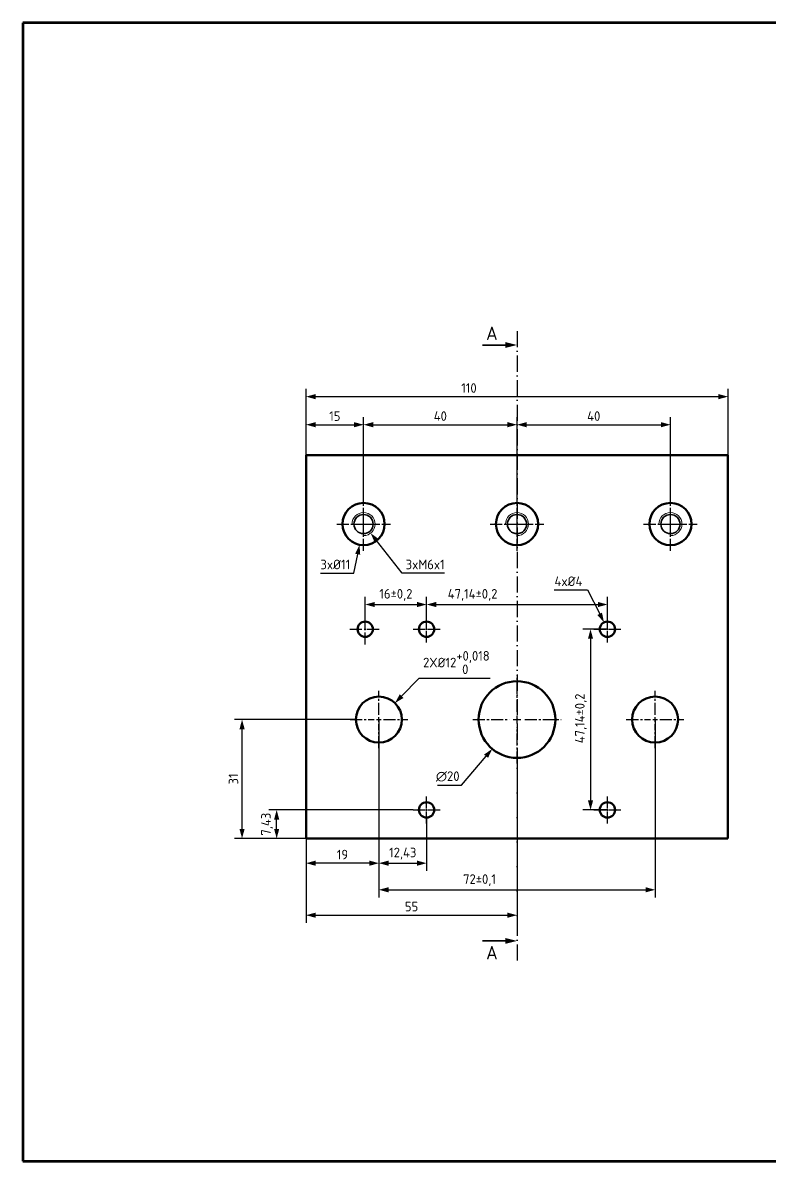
# Model space of a CAD drawing. Header units: millimetres. Extents: x -190 to 12889, y -227 to 3957.
# Drawn here: x 88.6 to 283.2, y 60.7 to 357.7 of the extents above; entities that cross this region are included whole.
import ezdxf

# ---------------------------------------------------------------- set-up
doc = ezdxf.new("R2010")
doc.units = ezdxf.units.MM
doc.header["$LTSCALE"] = 0.7
doc.header["$PDMODE"] = 35
doc.header["$PDSIZE"] = -4
for name, pattern in [('ACAD_ISO10W100', [18, 12, -3, 0, -3]), ('CENTER', [50.8, 31.75, -6.35, 6.35, -6.35]), ('CENTER2', [1.125, 0.75, -0.125, 0.125, -0.125])]:
    doc.linetypes.add(name, pattern=pattern)
doc.layers.get('0').update_dxf_attribs({"color": 255})
for name, color, linetype, lineweight in [('0.5', 7, 'Continuous', 50), ('1. Nét đâm', 7, 'Continuous', 35), ('AM_5', 10, 'Continuous', 25), ('AMC_Contour', 7, 'Continuous', 50), ('core', 4, 'Continuous', 9), ('DIM', 94, 'Continuous', 25), ('KHUNGBV', 5, 'Continuous', 70)]:
    doc.layers.add(name, color=color, linetype=linetype, lineweight=lineweight)
doc.layers.add('CENTER', color=10, linetype='CENTER')
doc.styles.add('TCVN-7284', font='tcvn+7284-2003r.ttf')
doc.dimstyles.new('TCVN_ISO-25_RadiusDia', dxfattribs={"dimtxt": 2.5, "dimasz": 2.5, "dimexe": 2, "dimexo": 0, "dimgap": 1, "dimtad": 1, "dimtoh": 1, "dimtxsty": 'TCVN-7284', "dimblk": 'Arrow', "dimcen": 0, "dimclrd": 256, "dimclre": 256, "dimclrt": 256, "dimadec": 0, "dimazin": 0, "dimtfac": 1, "dimtofl": 0, "dimtmove": 1, "dimatfit": 0, "dimldrblk": 'Arrow', "dimfxl": 1, "dimlwd": -1, "dimlwe": -1, "dimarcsym": 0})

# ---------------------------------------------------------------- blocks, each defined once
blk = doc.blocks.new('KHUNG_A3')
at = {"layer": 'KHUNGBV', "color": 8, "linetype": 'Continuous', "ltscale": 0.66}
for p, q in [((481.71, 341.61), (61.71, 341.61)), ((61.71, 341.61), (61.71, 44.61)), ((61.71, 44.61), (481.71, 44.61))]:
    blk.add_line(p, q, dxfattribs=at)
blk = doc.blocks.new('*U628')
at = {"layer": 'AM_5', "color": 0, "linetype": 'CENTER2', "ltscale": 6, "transparency": 16777216}
for p, q in [((0, 1.1), (0, 7)), ((-7, 0), (-1.1, 0)), ((1.1, 0), (7, 0)), ((0, -7), (0, -1.1))]:
    blk.add_line(p, q, dxfattribs=at)
at = {"layer": 'AM_5', "color": 0, "linetype": 'Continuous', "ltscale": 6, "transparency": 16777216}
for p, q in [((-0.55, 0), (0.55, 0)), ((0, -0.55), (0, 0.55))]:
    blk.add_line(p, q, dxfattribs=at)
blk = doc.blocks.new('*U629')
at = {"layer": 'AM_5', "color": 0, "linetype": 'CENTER2', "ltscale": 6, "transparency": 16777216}
for p, q in [((0, 1.1), (0, 7)), ((-7, 0), (-1.1, 0)), ((1.1, 0), (7, 0)), ((0, -7), (0, -1.1))]:
    blk.add_line(p, q, dxfattribs=at)
at = {"layer": 'AM_5', "color": 0, "linetype": 'Continuous', "ltscale": 6, "transparency": 16777216}
for p, q in [((-0.55, 0), (0.55, 0)), ((0, -0.55), (0, 0.55))]:
    blk.add_line(p, q, dxfattribs=at)
blk = doc.blocks.new('*U630')
at = {"layer": 'AM_5', "color": 0, "linetype": 'CENTER2', "ltscale": 6, "transparency": 16777216}
for p, q in [((0, 0.4), (0, 3.5)), ((-3.5, 0), (-0.4, 0)), ((0.4, 0), (3.5, 0)), ((0, -3.5), (0, -0.4))]:
    blk.add_line(p, q, dxfattribs=at)
at = {"layer": 'AM_5', "color": 0, "linetype": 'Continuous', "ltscale": 6, "transparency": 16777216}
for p, q in [((-0.2, 0), (0.2, 0)), ((0, -0.2), (0, 0.2))]:
    blk.add_line(p, q, dxfattribs=at)
blk = doc.blocks.new('*U631')
at = {"layer": 'AM_5', "color": 0, "linetype": 'CENTER2', "ltscale": 6, "transparency": 16777216}
for p, q in [((0, 0.4), (0, 3.5)), ((-3.5, 0), (-0.4, 0)), ((0.4, 0), (3.5, 0)), ((0, -3.5), (0, -0.4))]:
    blk.add_line(p, q, dxfattribs=at)
at = {"layer": 'AM_5', "color": 0, "linetype": 'Continuous', "ltscale": 6, "transparency": 16777216}
for p, q in [((-0.2, 0), (0.2, 0)), ((0, -0.2), (0, 0.2))]:
    blk.add_line(p, q, dxfattribs=at)
blk = doc.blocks.new('*U632')
at = {"layer": 'AM_5', "color": 0, "linetype": 'CENTER2', "ltscale": 6, "transparency": 16777216}
for p, q in [((0, 0.5), (0, 4)), ((-4, 0), (-0.5, 0)), ((0.5, 0), (4, 0)), ((0, -4), (0, -0.5))]:
    blk.add_line(p, q, dxfattribs=at)
at = {"layer": 'AM_5', "color": 0, "linetype": 'Continuous', "ltscale": 6, "transparency": 16777216}
for p, q in [((-0.25, 0), (0.25, 0)), ((0, -0.25), (0, 0.25))]:
    blk.add_line(p, q, dxfattribs=at)
blk = doc.blocks.new('*U624')
at = {"layer": 'AM_5', "color": 0, "linetype": 'CENTER2', "ltscale": 6, "transparency": 16777216}
for p, q in [((0, 1.2), (0, 7.5)), ((-7.5, 0), (-1.2, 0)), ((1.2, 0), (7.5, 0)), ((0, -7.5), (0, -1.2))]:
    blk.add_line(p, q, dxfattribs=at)
at = {"layer": 'AM_5', "color": 0, "linetype": 'Continuous', "ltscale": 6, "transparency": 16777216}
for p, q in [((-0.6, 0), (0.6, 0)), ((0, -0.6), (0, 0.6))]:
    blk.add_line(p, q, dxfattribs=at)
blk = doc.blocks.new('*U623')
at = {"layer": 'AM_5', "color": 0, "linetype": 'CENTER2', "ltscale": 6, "transparency": 16777216}
for p, q in [((0, 2), (0, 11.5)), ((-11.5, 0), (-2, 0)), ((2, 0), (11.5, 0)), ((0, -11.5), (0, -2))]:
    blk.add_line(p, q, dxfattribs=at)
at = {"layer": 'AM_5', "color": 0, "linetype": 'Continuous', "ltscale": 6, "transparency": 16777216}
for p, q in [((-1, 0), (1, 0)), ((0, -1), (0, 1))]:
    blk.add_line(p, q, dxfattribs=at)
blk = doc.blocks.new('*U625')
at = {"layer": 'AM_5', "color": 0, "linetype": 'CENTER2', "ltscale": 6, "transparency": 16777216}
for p, q in [((0, 1.2), (0, 7.5)), ((-7.5, 0), (-1.2, 0)), ((1.2, 0), (7.5, 0)), ((0, -7.5), (0, -1.2))]:
    blk.add_line(p, q, dxfattribs=at)
at = {"layer": 'AM_5', "color": 0, "linetype": 'Continuous', "ltscale": 6, "transparency": 16777216}
for p, q in [((-0.6, 0), (0.6, 0)), ((0, -0.6), (0, 0.6))]:
    blk.add_line(p, q, dxfattribs=at)
blk = doc.blocks.new('*U626')
at = {"layer": 'AM_5', "color": 0, "linetype": 'CENTER2', "ltscale": 6, "transparency": 16777216}
for p, q in [((0, 0.4), (0, 3.5)), ((-3.5, 0), (-0.4, 0)), ((0.4, 0), (3.5, 0)), ((0, -3.5), (0, -0.4))]:
    blk.add_line(p, q, dxfattribs=at)
at = {"layer": 'AM_5', "color": 0, "linetype": 'Continuous', "ltscale": 6, "transparency": 16777216}
for p, q in [((-0.2, 0), (0.2, 0)), ((0, -0.2), (0, 0.2))]:
    blk.add_line(p, q, dxfattribs=at)
blk = doc.blocks.new('*U627')
at = {"layer": 'AM_5', "color": 0, "linetype": 'CENTER2', "ltscale": 6, "transparency": 16777216}
for p, q in [((0, 0.4), (0, 3.5)), ((-3.5, 0), (-0.4, 0)), ((0.4, 0), (3.5, 0)), ((0, -3.5), (0, -0.4))]:
    blk.add_line(p, q, dxfattribs=at)
at = {"layer": 'AM_5', "color": 0, "linetype": 'Continuous', "ltscale": 6, "transparency": 16777216}
for p, q in [((-0.2, 0), (0.2, 0)), ((0, -0.2), (0, 0.2))]:
    blk.add_line(p, q, dxfattribs=at)
blk = doc.blocks.new('M6')
at = {"layer": '1. Nét đâm', "ltscale": 2}
blk.add_circle((0, 0), 2.5, dxfattribs=at)
at = {"layer": 'CENTER', "color": 1, "linetype": 'CENTER', "ltscale": 2}
for p, q in [((0, -3.3), (0, 3.3)), ((-3.3, 0), (3.3, 0))]:
    blk.add_line(p, q, dxfattribs=at)
at = {"layer": 'core', "color": 3, "ltscale": 2}
blk.add_arc((0, 0), 3, 270, 180, dxfattribs=at)
blk = doc.blocks.new('*U633')
at = {"layer": 'AM_5', "color": 0, "linetype": 'CENTER2', "ltscale": 6, "transparency": 16777216}
for p, q in [((0, 1.1), (0, 7)), ((-7, 0), (-1.1, 0)), ((1.1, 0), (7, 0)), ((0, -7), (0, -1.1))]:
    blk.add_line(p, q, dxfattribs=at)
at = {"layer": 'AM_5', "color": 0, "linetype": 'Continuous', "ltscale": 6, "transparency": 16777216}
for p, q in [((-0.55, 0), (0.55, 0)), ((0, -0.55), (0, 0.55))]:
    blk.add_line(p, q, dxfattribs=at)
blk = doc.blocks.new('GIA_DO_Z1')
at = {"color": 2, "linetype": 'ACAD_ISO10W100', "ltscale": 0.5}
blk.add_line((171.87, 262.57), (171.87, 98.23), dxfattribs=at)
at = {"color": 4, "linetype": 'Continuous', "lineweight": 35}
for p, q in [((162.87, 258.94), (168.87, 258.94)), ((162.87, 103.49), (168.87, 103.49))]:
    blk.add_line(p, q, dxfattribs=at)
for points in [[(171.87, 258.94), (168.87, 258.19), (168.87, 259.69)], [(171.87, 103.49), (168.87, 102.74), (168.87, 104.24)]]:
    blk.add_solid(points, dxfattribs=at)
at = {"layer": '0.5'}
for p, q in [((116.87, 230.23), (226.87, 230.23)), ((116.87, 130.23), (116.87, 230.23)), ((226.87, 230.23), (226.87, 130.23)), ((226.87, 130.23), (116.87, 130.23))]:
    blk.add_line(p, q, dxfattribs=at)
for centre, radius in [((131.87, 212.23), 5.5), ((171.87, 212.23), 5.5), ((211.87, 212.23), 5.5), ((132.3, 184.8), 2), ((148.3, 184.8), 2), ((195.44, 184.8), 2), ((171.87, 161.23), 10), ((135.87, 161.23), 6), ((207.87, 161.23), 6), ((148.3, 137.66), 2), ((195.44, 137.66), 2)]:
    blk.add_circle(centre, radius, dxfattribs=at)
at = {"ltscale": 3}
for p in [(131.87, 212.23), (171.87, 212.23), (211.87, 212.23)]:
    blk.add_blockref('M6', p, dxfattribs=at)
at = {"layer": 'AM_5', "color": 1, "linetype": 'CENTER2', "ltscale": 6}
for name, p in [('*U628', (131.87, 212.23)), ('*U629', (171.87, 212.23)), ('*U633', (211.87, 212.23)), ('*U632', (132.3, 184.8)), ('*U631', (148.3, 184.8)), ('*U630', (195.44, 184.8)), ('*U623', (171.87, 161.23)), ('*U624', (135.87, 161.23)), ('*U625', (207.87, 161.23)), ('*U627', (148.3, 137.66)), ('*U626', (195.44, 137.66))]:
    blk.add_blockref(name, p, dxfattribs=at)
at = {"layer": 'AMC_Contour', "char_height": 3.5, "attachment_point": 1, "style": 'TCVN-7284'}
for insert in [(163.82, 263.77), (163.82, 102.17)]:
    blk.add_mtext_dynamic_manual_height_columns('A', width=52.0674, gutter_width=17.5, heights=[0], dxfattribs=dict(at, insert=insert))
blk = doc.blocks.new('Arrow')
at = {"layer": 'DIM'}
blk.add_solid([(-1, 0.27), (-1, -0.27), (0, 0)], dxfattribs=at)
blk = doc.blocks.new('*D11')
at = {"layer": 'Defpoints', "color": 0, "ltscale": 0.7, "transparency": 16777216}
for p in [(177.49, 252.87), (162.49, 244.94), (177.49, 232.44)]:
    blk.add_point(p, dxfattribs=at)
at = {"layer": 'DIM', "ltscale": 0.7, "transparency": 16777216}
for p, q in [((162.49, 244.94), (162.49, 254.87)), ((164.99, 252.87), (174.99, 252.87)), ((177.49, 232.44), (177.49, 254.87))]:
    blk.add_line(p, q, dxfattribs=at)
at = {"layer": 'DIM', "ltscale": 0.7, "transparency": 16777216, "xscale": 2.5, "yscale": 2.5, "zscale": 2.5, "rotation": 180}
blk.add_blockref('Arrow', (162.49, 252.87), dxfattribs=at)
at = {"layer": 'DIM', "ltscale": 0.7, "transparency": 16777216, "xscale": 2.5, "yscale": 2.5, "zscale": 2.5}
blk.add_blockref('Arrow', (177.49, 252.87), dxfattribs=at)
at = {"layer": 'DIM', "ltscale": 0.7, "transparency": 16777216, "insert": (169.99, 255.12), "char_height": 2.5, "attachment_point": 5, "style": 'TCVN-7284'}
blk.add_mtext('15', dxfattribs=at)
blk = doc.blocks.new('*D12')
at = {"layer": 'Defpoints', "color": 0, "ltscale": 0.7, "transparency": 16777216}
for p in [(217.49, 252.87), (177.49, 232.44), (217.49, 232.44)]:
    blk.add_point(p, dxfattribs=at)
at = {"layer": 'DIM', "ltscale": 0.7, "transparency": 16777216}
for p, q in [((177.49, 232.44), (177.49, 254.87)), ((179.99, 252.87), (214.99, 252.87)), ((217.49, 232.44), (217.49, 254.87))]:
    blk.add_line(p, q, dxfattribs=at)
at = {"layer": 'DIM', "ltscale": 0.7, "transparency": 16777216, "xscale": 2.5, "yscale": 2.5, "zscale": 2.5, "rotation": 180}
blk.add_blockref('Arrow', (177.49, 252.87), dxfattribs=at)
at = {"layer": 'DIM', "ltscale": 0.7, "transparency": 16777216, "xscale": 2.5, "yscale": 2.5, "zscale": 2.5}
blk.add_blockref('Arrow', (217.49, 252.87), dxfattribs=at)
at = {"layer": 'DIM', "ltscale": 0.7, "transparency": 16777216, "insert": (197.49, 255.12), "char_height": 2.5, "attachment_point": 5, "style": 'TCVN-7284'}
blk.add_mtext('40', dxfattribs=at)
blk = doc.blocks.new('*D13')
at = {"layer": 'Defpoints', "color": 0, "ltscale": 0.7, "transparency": 16777216}
for p in [(257.49, 252.87), (217.49, 232.44), (257.49, 232.44)]:
    blk.add_point(p, dxfattribs=at)
at = {"layer": 'DIM', "ltscale": 0.7, "transparency": 16777216}
for p, q in [((217.49, 232.44), (217.49, 254.87)), ((219.99, 252.87), (254.99, 252.87)), ((257.49, 232.44), (257.49, 254.87))]:
    blk.add_line(p, q, dxfattribs=at)
at = {"layer": 'DIM', "ltscale": 0.7, "transparency": 16777216, "xscale": 2.5, "yscale": 2.5, "zscale": 2.5, "rotation": 180}
blk.add_blockref('Arrow', (217.49, 252.87), dxfattribs=at)
at = {"layer": 'DIM', "ltscale": 0.7, "transparency": 16777216, "xscale": 2.5, "yscale": 2.5, "zscale": 2.5}
blk.add_blockref('Arrow', (257.49, 252.87), dxfattribs=at)
at = {"layer": 'DIM', "ltscale": 0.7, "transparency": 16777216, "insert": (237.49, 255.12), "char_height": 2.5, "attachment_point": 5, "style": 'TCVN-7284'}
blk.add_mtext('40', dxfattribs=at)
blk = doc.blocks.new('*D14')
at = {"layer": 'Defpoints', "color": 0, "ltscale": 0.7, "transparency": 16777216}
for p in [(272.49, 260.19), (162.49, 244.94), (272.49, 244.94)]:
    blk.add_point(p, dxfattribs=at)
at = {"layer": 'DIM', "ltscale": 0.7, "transparency": 16777216}
for p, q in [((162.49, 244.94), (162.49, 262.19)), ((272.49, 244.94), (272.49, 262.19)), ((164.99, 260.19), (269.99, 260.19))]:
    blk.add_line(p, q, dxfattribs=at)
at = {"layer": 'DIM', "ltscale": 0.7, "transparency": 16777216, "xscale": 2.5, "yscale": 2.5, "zscale": 2.5, "rotation": 180}
blk.add_blockref('Arrow', (162.49, 260.19), dxfattribs=at)
at = {"layer": 'DIM', "ltscale": 0.7, "transparency": 16777216, "xscale": 2.5, "yscale": 2.5, "zscale": 2.5}
blk.add_blockref('Arrow', (272.49, 260.19), dxfattribs=at)
at = {"layer": 'DIM', "ltscale": 0.7, "transparency": 16777216, "insert": (204.96, 262.44), "char_height": 2.5, "attachment_point": 5, "style": 'TCVN-7284'}
blk.add_mtext('110', dxfattribs=at)
blk = doc.blocks.new('*D16')
at = {"layer": 'Defpoints', "color": 0, "ltscale": 0.7, "transparency": 16777216}
for p in [(154.83, 152.37), (190.42, 152.37), (162.49, 144.94)]:
    blk.add_point(p, dxfattribs=at)
at = {"layer": 'DIM', "ltscale": 0.7, "transparency": 16777216}
for p, q in [((190.42, 152.37), (152.83, 152.37)), ((154.83, 147.44), (154.83, 149.87)), ((162.49, 144.94), (152.83, 144.94))]:
    blk.add_line(p, q, dxfattribs=at)
at = {"layer": 'DIM', "ltscale": 0.7, "transparency": 16777216, "xscale": 2.5, "yscale": 2.5, "zscale": 2.5}
for p, rotation in [((154.83, 152.37), 90), ((154.83, 144.94), 270)]:
    blk.add_blockref('Arrow', p, dxfattribs=dict(at, rotation=rotation))
at = {"layer": 'DIM', "ltscale": 0.7, "transparency": 16777216, "insert": (152.33, 148.66), "char_height": 2.5, "attachment_point": 5, "rotation": 90, "style": 'TCVN-7284'}
blk.add_mtext('7,43', dxfattribs=at)
blk = doc.blocks.new('*D17')
at = {"layer": 'Defpoints', "color": 0, "ltscale": 0.7, "transparency": 16777216}
for p in [(241.06, 205.96), (193.92, 199.51), (241.06, 199.51)]:
    blk.add_point(p, dxfattribs=at)
at = {"layer": 'DIM', "ltscale": 0.7, "transparency": 16777216}
for p, q in [((193.92, 199.51), (193.92, 207.96)), ((241.06, 199.51), (241.06, 207.96)), ((196.42, 205.96), (238.56, 205.96))]:
    blk.add_line(p, q, dxfattribs=at)
at = {"layer": 'DIM', "ltscale": 0.7, "transparency": 16777216, "xscale": 2.5, "yscale": 2.5, "zscale": 2.5, "rotation": 180}
blk.add_blockref('Arrow', (193.92, 205.96), dxfattribs=at)
at = {"layer": 'DIM', "ltscale": 0.7, "transparency": 16777216, "xscale": 2.5, "yscale": 2.5, "zscale": 2.5}
blk.add_blockref('Arrow', (241.06, 205.96), dxfattribs=at)
at = {"layer": 'DIM', "ltscale": 0.7, "transparency": 16777216, "insert": (205.9, 208.46), "char_height": 2.5, "attachment_point": 5, "style": 'TCVN-7284'}
blk.add_mtext('47,14±0,2', dxfattribs=at)
blk = doc.blocks.new('*D18')
at = {"layer": 'Defpoints', "color": 0, "ltscale": 0.7, "transparency": 16777216}
for p in [(241.06, 199.51), (236.65, 152.37), (241.06, 152.37)]:
    blk.add_point(p, dxfattribs=at)
at = {"layer": 'DIM', "ltscale": 0.7, "transparency": 16777216}
for p, q in [((241.06, 199.51), (234.65, 199.51)), ((236.65, 197.01), (236.65, 154.87)), ((241.06, 152.37), (234.65, 152.37))]:
    blk.add_line(p, q, dxfattribs=at)
at = {"layer": 'DIM', "ltscale": 0.7, "transparency": 16777216, "xscale": 2.5, "yscale": 2.5, "zscale": 2.5}
for p, rotation in [((236.65, 199.51), 90), ((236.65, 152.37), 270)]:
    blk.add_blockref('Arrow', p, dxfattribs=dict(at, rotation=rotation))
at = {"layer": 'DIM', "ltscale": 0.7, "transparency": 16777216, "insert": (234.15, 176.25), "char_height": 2.5, "attachment_point": 5, "rotation": 90, "style": 'TCVN-7284'}
blk.add_mtext('47,14±0,2', dxfattribs=at)
blk = doc.blocks.new('*D19')
at = {"layer": 'Defpoints', "color": 0, "ltscale": 0.7, "transparency": 16777216}
for p in [(181.49, 175.94), (253.49, 175.94), (253.49, 131.54)]:
    blk.add_point(p, dxfattribs=at)
at = {"layer": 'DIM', "ltscale": 0.7, "transparency": 16777216}
for p, q in [((181.49, 175.94), (181.49, 129.54)), ((253.49, 175.94), (253.49, 129.54)), ((183.99, 131.54), (250.99, 131.54))]:
    blk.add_line(p, q, dxfattribs=at)
at = {"layer": 'DIM', "ltscale": 0.7, "transparency": 16777216, "xscale": 2.5, "yscale": 2.5, "zscale": 2.5, "rotation": 180}
blk.add_blockref('Arrow', (181.49, 131.54), dxfattribs=at)
at = {"layer": 'DIM', "ltscale": 0.7, "transparency": 16777216, "xscale": 2.5, "yscale": 2.5, "zscale": 2.5}
blk.add_blockref('Arrow', (253.49, 131.54), dxfattribs=at)
at = {"layer": 'DIM', "ltscale": 0.7, "transparency": 16777216, "insert": (207.72, 134.04), "char_height": 2.5, "attachment_point": 5, "style": 'TCVN-7284'}
blk.add_mtext('72±0,1', dxfattribs=at)
blk = doc.blocks.new('*D15')
at = {"layer": 'Defpoints', "color": 0, "ltscale": 0.7, "transparency": 16777216}
for p in [(181.49, 175.94), (162.49, 144.94), (162.49, 138.48)]:
    blk.add_point(p, dxfattribs=at)
at = {"layer": 'DIM', "ltscale": 0.7, "transparency": 16777216}
for p, q in [((181.49, 175.94), (181.49, 136.48)), ((162.49, 144.94), (162.49, 136.48)), ((178.99, 138.48), (164.99, 138.48))]:
    blk.add_line(p, q, dxfattribs=at)
at = {"layer": 'DIM', "ltscale": 0.7, "transparency": 16777216, "xscale": 2.5, "yscale": 2.5, "zscale": 2.5, "rotation": 180}
blk.add_blockref('Arrow', (162.49, 138.48), dxfattribs=at)
at = {"layer": 'DIM', "ltscale": 0.7, "transparency": 16777216, "xscale": 2.5, "yscale": 2.5, "zscale": 2.5}
blk.add_blockref('Arrow', (181.49, 138.48), dxfattribs=at)
at = {"layer": 'DIM', "ltscale": 0.7, "transparency": 16777216, "insert": (171.99, 140.73), "char_height": 2.5, "attachment_point": 5, "style": 'TCVN-7284'}
blk.add_mtext('19', dxfattribs=at)
blk = doc.blocks.new('*D41')
at = {"layer": 'Defpoints', "color": 0, "ltscale": 0.7, "transparency": 16777216}
for p in [(193.92, 205.96), (177.92, 199.51), (193.92, 199.51)]:
    blk.add_point(p, dxfattribs=at)
at = {"layer": 'DIM', "ltscale": 0.7, "transparency": 16777216}
for p, q in [((177.92, 199.51), (177.92, 207.96)), ((193.92, 199.51), (193.92, 207.96)), ((180.42, 205.96), (191.42, 205.96))]:
    blk.add_line(p, q, dxfattribs=at)
at = {"layer": 'DIM', "ltscale": 0.7, "transparency": 16777216, "xscale": 2.5, "yscale": 2.5, "zscale": 2.5, "rotation": 180}
blk.add_blockref('Arrow', (177.92, 205.96), dxfattribs=at)
at = {"layer": 'DIM', "ltscale": 0.7, "transparency": 16777216, "xscale": 2.5, "yscale": 2.5, "zscale": 2.5}
blk.add_blockref('Arrow', (193.92, 205.96), dxfattribs=at)
at = {"layer": 'DIM', "ltscale": 0.7, "transparency": 16777216, "insert": (185.92, 208.46), "char_height": 2.5, "attachment_point": 5, "style": 'TCVN-7284'}
blk.add_mtext('16±0,2', dxfattribs=at)
blk = doc.blocks.new('*D42')
at = {"layer": 'Defpoints', "color": 0, "ltscale": 0.7, "transparency": 16777216}
for p in [(178.54, 232.34), (176.43, 221.54)]:
    blk.add_point(p, dxfattribs=at)
at = {"layer": 'DIM', "ltscale": 0.7, "transparency": 16777216}
for p, q in [((174.99, 214.16), (175.95, 219.09)), ((166.24, 214.16), (174.99, 214.16))]:
    blk.add_line(p, q, dxfattribs=at)
at = {"layer": 'DIM', "ltscale": 0.7, "transparency": 16777216, "xscale": 2.5, "yscale": 2.5, "zscale": 2.5, "rotation": 78.93490558345903}
blk.add_blockref('Arrow', (176.43, 221.54), dxfattribs=at)
at = {"layer": 'DIM', "ltscale": 0.7, "transparency": 16777216, "insert": (170.11, 216.41), "char_height": 2.5, "attachment_point": 5, "style": 'TCVN-7284'}
blk.add_mtext('3x%%C11', dxfattribs=at)
blk = doc.blocks.new('*D43')
at = {"layer": 'Defpoints', "color": 0, "ltscale": 0.7, "transparency": 16777216}
for p in [(175.63, 229.3), (179.34, 224.58)]:
    blk.add_point(p, dxfattribs=at)
at = {"layer": 'DIM', "ltscale": 0.7, "transparency": 16777216}
for p, q in [((187.55, 214.16), (180.89, 222.62)), ((198.55, 214.16), (187.55, 214.16))]:
    blk.add_line(p, q, dxfattribs=at)
at = {"layer": 'DIM', "ltscale": 0.7, "transparency": 16777216, "xscale": 2.5, "yscale": 2.5, "zscale": 2.5, "rotation": 128.1982352108011}
blk.add_blockref('Arrow', (179.34, 224.58), dxfattribs=at)
at = {"layer": 'DIM', "ltscale": 0.7, "transparency": 16777216, "insert": (193.55, 216.41), "char_height": 2.5, "attachment_point": 5, "style": 'TCVN-7284'}
blk.add_mtext('3xM6x1', dxfattribs=at)
blk = doc.blocks.new('*D44')
at = {"layer": 'Defpoints', "color": 0, "ltscale": 0.7, "transparency": 16777216}
for p in [(240.16, 201.3), (241.96, 197.72)]:
    blk.add_point(p, dxfattribs=at)
at = {"layer": 'DIM', "ltscale": 0.7, "transparency": 16777216}
for p, q in [((227.14, 209.78), (235.89, 209.78)), ((235.89, 209.78), (239.04, 203.53))]:
    blk.add_line(p, q, dxfattribs=at)
at = {"layer": 'DIM', "ltscale": 0.7, "transparency": 16777216, "xscale": 2.5, "yscale": 2.5, "zscale": 2.5, "rotation": 296.7074841227901}
blk.add_blockref('Arrow', (240.16, 201.3), dxfattribs=at)
at = {"layer": 'DIM', "ltscale": 0.7, "transparency": 16777216, "insert": (230.89, 212.03), "char_height": 2.5, "attachment_point": 5, "style": 'TCVN-7284'}
blk.add_mtext('4x%%c4', dxfattribs=at)
blk = doc.blocks.new('*D45')
at = {"layer": 'Defpoints', "color": 0, "ltscale": 0.7, "transparency": 16777216}
for p in [(223.94, 183.58), (211.03, 168.3)]:
    blk.add_point(p, dxfattribs=at)
at = {"layer": 'DIM', "ltscale": 0.7, "transparency": 16777216}
for p, q in [((203.05, 158.85), (209.42, 166.39)), ((196.8, 158.85), (203.05, 158.85))]:
    blk.add_line(p, q, dxfattribs=at)
at = {"layer": 'DIM', "ltscale": 0.7, "transparency": 16777216, "xscale": 2.5, "yscale": 2.5, "zscale": 2.5, "rotation": 49.80223213974147}
blk.add_blockref('Arrow', (211.03, 168.3), dxfattribs=at)
at = {"layer": 'DIM', "ltscale": 0.7, "transparency": 16777216, "insert": (199.42, 161.1), "char_height": 2.5, "attachment_point": 5, "style": 'TCVN-7284'}
blk.add_mtext('∅20', dxfattribs=at)
blk = doc.blocks.new('*D46')
at = {"layer": 'Defpoints', "color": 0, "ltscale": 0.7, "transparency": 16777216}
for p in [(217.49, 165.94), (162.49, 144.94), (217.49, 124.91)]:
    blk.add_point(p, dxfattribs=at)
at = {"layer": 'DIM', "ltscale": 0.7, "transparency": 16777216}
for p, q in [((217.49, 165.94), (217.49, 122.91)), ((162.49, 144.94), (162.49, 122.91)), ((164.99, 124.91), (214.99, 124.91))]:
    blk.add_line(p, q, dxfattribs=at)
at = {"layer": 'DIM', "ltscale": 0.7, "transparency": 16777216, "xscale": 2.5, "yscale": 2.5, "zscale": 2.5, "rotation": 180}
blk.add_blockref('Arrow', (162.49, 124.91), dxfattribs=at)
at = {"layer": 'DIM', "ltscale": 0.7, "transparency": 16777216, "xscale": 2.5, "yscale": 2.5, "zscale": 2.5}
blk.add_blockref('Arrow', (217.49, 124.91), dxfattribs=at)
at = {"layer": 'DIM', "ltscale": 0.7, "transparency": 16777216, "insert": (189.99, 127.16), "char_height": 2.5, "attachment_point": 5, "style": 'TCVN-7284'}
blk.add_mtext('55', dxfattribs=at)
blk = doc.blocks.new('*D47')
at = {"layer": 'Defpoints', "color": 0, "ltscale": 0.7, "transparency": 16777216}
for p in [(185.66, 180.25), (177.31, 171.63)]:
    blk.add_point(p, dxfattribs=at)
at = {"layer": 'DIM', "ltscale": 0.7, "transparency": 16777216}
for p, q in [((191.86, 186.66), (187.4, 182.05)), ((210.49, 186.66), (191.86, 186.66))]:
    blk.add_line(p, q, dxfattribs=at)
at = {"layer": 'DIM', "ltscale": 0.7, "transparency": 16777216, "xscale": 2.5, "yscale": 2.5, "zscale": 2.5, "rotation": 225.9179690186323}
blk.add_blockref('Arrow', (185.66, 180.25), dxfattribs=at)
at = {"layer": 'DIM', "ltscale": 0.7, "transparency": 16777216, "insert": (201.68, 190.82), "char_height": 2.5, "attachment_point": 5, "style": 'TCVN-7284'}
blk.add_mtext('\\A1;2X%%c12\\S+0,018^  0;', dxfattribs=at)
blk = doc.blocks.new('*D105')
at = {"layer": 'Defpoints', "color": 0, "ltscale": 0.7, "transparency": 16777216}
for p in [(181.49, 169.94), (193.92, 150.37), (193.92, 138.48)]:
    blk.add_point(p, dxfattribs=at)
at = {"layer": 'DIM', "ltscale": 0.7, "transparency": 16777216}
for p, q in [((181.49, 169.94), (181.49, 136.48)), ((193.92, 150.37), (193.92, 136.48)), ((183.99, 138.48), (191.42, 138.48))]:
    blk.add_line(p, q, dxfattribs=at)
at = {"layer": 'DIM', "ltscale": 0.7, "transparency": 16777216, "xscale": 2.5, "yscale": 2.5, "zscale": 2.5, "rotation": 180}
blk.add_blockref('Arrow', (181.49, 138.48), dxfattribs=at)
at = {"layer": 'DIM', "ltscale": 0.7, "transparency": 16777216, "xscale": 2.5, "yscale": 2.5, "zscale": 2.5}
blk.add_blockref('Arrow', (193.92, 138.48), dxfattribs=at)
at = {"layer": 'DIM', "ltscale": 0.7, "transparency": 16777216, "insert": (187.7, 140.98), "char_height": 2.5, "attachment_point": 5, "style": 'TCVN-7284'}
blk.add_mtext('12,43', dxfattribs=at)
blk = doc.blocks.new('*D955')
at = {"layer": 'Defpoints', "color": 0, "ltscale": 0.7, "transparency": 16777216}
for p in [(145.81, 175.94), (175.49, 175.94), (162.49, 144.94)]:
    blk.add_point(p, dxfattribs=at)
at = {"layer": 'DIM', "ltscale": 0.7, "transparency": 16777216}
for p, q in [((175.49, 175.94), (143.81, 175.94)), ((145.81, 147.44), (145.81, 173.44)), ((162.49, 144.94), (143.81, 144.94))]:
    blk.add_line(p, q, dxfattribs=at)
at = {"layer": 'DIM', "ltscale": 0.7, "transparency": 16777216, "xscale": 2.5, "yscale": 2.5, "zscale": 2.5}
for p, rotation in [((145.81, 175.94), 90), ((145.81, 144.94), 270)]:
    blk.add_blockref('Arrow', p, dxfattribs=dict(at, rotation=rotation))
at = {"layer": 'DIM', "ltscale": 0.7, "transparency": 16777216, "insert": (143.56, 160.44), "char_height": 2.5, "attachment_point": 5, "rotation": 90, "style": 'TCVN-7284'}
blk.add_mtext('31', dxfattribs=at)

msp = doc.modelspace()

# ---------------------------------------------------------------- block references
msp.add_blockref('GIA_DO_Z1', (45.614, 14.7161))
at = {"layer": 'DIM'}
msp.add_blockref('KHUNG_A3', (26.9351, 16.1162), dxfattribs=at)

# ---------------------------------------------------------------- dimensions: what is measured, and where the dimension line sits
at = {"layer": 'DIM', "ltscale": 0.7}
for base, p1, p2, override, picture, middle in [((272.4885, 260.1896), (162.4885, 244.9413), (272.4885, 244.9413), {"dimtp": 0.15, "dimtm": 0.15}, '*D14', (204.9589, 260.1896)), ((241.0585, 205.963), (193.9185, 199.5113), (241.0585, 199.5113), {"dimgap": 1, "dimtol": 1, "dimlim": 0, "dimtp": 0.2, "dimtm": 0.2}, '*D17', (205.8955, 205.963)), ((253.4885, 131.5446), (181.4885, 175.9413), (253.4885, 175.9413), {"dimtol": 1, "dimtp": 0.1, "dimtm": 0.1}, '*D19', (207.7206, 131.5446))]:
    dim = msp.add_linear_dim(base=base, p1=p1, p2=p2, dimstyle='TCVN_ISO-25_RadiusDia', override=override, dxfattribs=at)
    dim.commit()
    dim.dimension.update_dxf_attribs({"geometry": picture, "text_midpoint": middle, "dimtype": 160})
for base, p1, p2, picture, middle in [((177.4885, 252.8684), (162.4885, 244.9413), (177.4885, 232.4413), '*D11', (169.9885, 255.1184)), ((193.9185, 138.4811), (181.4885, 169.9413), (193.9185, 150.3713), '*D105', (187.7035, 140.9811)), ((217.4885, 124.91), (162.4885, 144.9413), (217.4885, 165.9413), '*D46', (189.9885, 127.16))]:
    dim = msp.add_linear_dim(base=base, p1=p1, p2=p2, dimstyle='TCVN_ISO-25_RadiusDia', dxfattribs=at)
    dim.commit()
    dim.dimension.update_dxf_attribs({"geometry": picture, "text_midpoint": middle})
for base, p1, p2, override, picture, middle in [((217.4885, 252.8684), (177.4885, 232.4413), (217.4885, 232.4413), {"dimtmove": 1}, '*D12', (197.4885, 255.1184)), ((257.4885, 252.8684), (217.4885, 232.4413), (257.4885, 232.4413), {"dimtmove": 1}, '*D13', (237.4885, 255.1184)), ((193.9185, 205.963), (177.9185, 199.5113), (193.9185, 199.5113), {"dimgap": 1, "dimtol": 1, "dimlim": 0, "dimtp": 0.2, "dimtm": 0.2}, '*D41', (185.9185, 208.463)), ((162.4885, 138.4811), (181.4885, 175.9413), (162.4885, 144.9413), {"dimtmove": 1}, '*D15', (171.9885, 140.7311))]:
    dim = msp.add_linear_dim(base=base, p1=p1, p2=p2, dimstyle='TCVN_ISO-25_RadiusDia', override=override, dxfattribs=at)
    dim.commit()
    dim.dimension.update_dxf_attribs({"geometry": picture, "text_midpoint": middle})
for p1, p2, override, picture, middle in [((178.5441, 232.3391), (176.4329, 221.5435), {"dimpost": '3x%%C<>'}, '*D42', (174.989, 214.1602)), ((175.6334, 229.2989), (179.3437, 224.5837), {"dimpost": '3xM<>x1'}, '*D43', (187.5456, 214.1602)), ((241.9574, 197.7247), (240.1596, 201.2979), {"dimgap": 1, "dimpost": '4x%%c<>', "dimtol": 0, "dimlim": 0, "dimtm": 0}, '*D44', (235.8925, 209.7794)), ((177.3144, 171.6312), (185.6626, 180.2514), {"dimpost": '2X%%c<>', "dimtol": 1, "dimtp": 0.018, "dimtdec": 3, "dimtolj": 1}, '*D47', (191.8645, 186.6552))]:
    dim = msp.add_diameter_dim_2p(p1=p1, p2=p2, dimstyle='TCVN_ISO-25_RadiusDia', override=override, dxfattribs=at)
    dim.commit()
    dim.dimension.update_dxf_attribs({"geometry": picture, "text_midpoint": middle, "dimtype": 163})
dim = msp.add_linear_dim(base=(236.6518, 152.3713), p1=(241.0585, 199.5113), p2=(241.0585, 152.3713), angle=90, dimstyle='TCVN_ISO-25_RadiusDia', override={"dimtol": 1, "dimtp": 0.2, "dimtm": 0.2}, dxfattribs=at)
dim.commit()
dim.dimension.update_dxf_attribs({"geometry": '*D18', "text_midpoint": (236.6518, 176.2474), "dimtype": 160})
dim = msp.add_diameter_dim_2p(p1=(223.9428, 183.5795), p2=(211.0342, 168.3031), dimstyle='TCVN_ISO-25_RadiusDia', dxfattribs=at)
dim.commit()
dim.dimension.update_dxf_attribs({"geometry": '*D45', "text_midpoint": (203.0482, 158.8521), "dimtype": 163})
dim = msp.add_linear_dim(base=(145.8089, 175.9413), p1=(162.4885, 144.9413), p2=(175.4885, 175.9413), angle=90, dimstyle='TCVN_ISO-25_RadiusDia', dxfattribs=at)
dim.commit()
dim.dimension.update_dxf_attribs({"geometry": '*D955', "text_midpoint": (143.5589, 160.4413)})
dim = msp.add_linear_dim(base=(154.8272, 152.3713), p1=(162.4885, 144.9413), p2=(190.4185, 152.3713), angle=90, dimstyle='TCVN_ISO-25_RadiusDia', dxfattribs=at)
dim.commit()
dim.dimension.update_dxf_attribs({"geometry": '*D16', "text_midpoint": (154.8272, 148.6563), "dimtype": 160})

doc.saveas('drawing.dxf')
